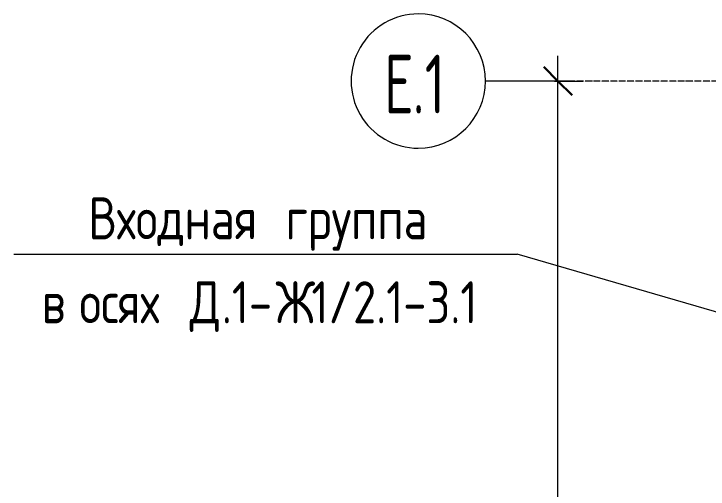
# Model space of a CAD drawing. Header units: millimetres. Extents: x 539 to 32806, y -1166 to 49726.
# Drawn here: x 539 to 2608, y 47180 to 48595 of the extents above; entities that cross this region are included whole.
import ezdxf

# ---------------------------------------------------------------- set-up
doc = ezdxf.new("R2010")
doc.units = ezdxf.units.MM
doc.linetypes.add('02 Штрихпунктирная _20 мм_', pattern=[25, 20, -2.5, 0, -2.5])
for name, color, linetype, lineweight in [('AA_Dim', 7, 'Continuous', 9), ('AA_Dim-50', 7, 'Continuous', 9), ('AA_Vinoska', 7, 'Continuous', 9), ('Оси', 7, 'Continuous', 9)]:
    doc.layers.add(name, color=color, linetype=linetype, lineweight=lineweight)
doc.styles.add('GOST Common', font='GOST Common.ttf', dxfattribs={"width": 0.85, "height": 125})
doc.styles.add('ISOCPEUR', font='isocpeur.ttf', dxfattribs={"width": 0.7, "height": 175})
doc.styles.add('ISOCPEUR_1', font='isocpeur.ttf', dxfattribs={"width": 0.9, "height": 125})
doc.dimstyles.new('00_Точн_3_знака__прозр__1', dxfattribs={"dimscale": 304.8, "dimtxt": 124.497647, "dimasz": 0.278871, "dimexe": 0.246063, "dimexo": 0.164042, "dimgap": 0.016404, "dimtad": 1, "dimdec": 3, "dimrnd": 0.001, "dimdsep": 46, "dimtxsty": 'ISOCPEUR_1', "dimblk1": 'OBLIQUE', "dimblk2": 'OBLIQUE', "dimsah": 1, "dimcen": 0.09, "dimdle": 0.246063, "dimazin": 0, "dimtfac": 1, "dimtdec": 4, "dimtix": 1, "dimtmove": 0, "dimatfit": 3, "dimfxl": 1, "dimtvp": 1, "dimtolj": 1, "dimtzin": 0, "dimlwd": 18, "dimlwe": 18, "dimarcsym": 2})

# ---------------------------------------------------------------- blocks, each defined once
blk = doc.blocks.new('Ось сетки - d_4мм-2765513-Схема расположения стоек и пластин металлического навеса в осях Г_1-Е_1_2_1-3_1')
at = {"layer": 'Оси'}
for start, end in [(360, 180), (360, 180), (180, 360), (180, 360)]:
    blk.add_arc((0, 0), 4, start, end, dxfattribs=at)
blk = doc.blocks.new('DIMBLOCK5-Схема расположения стоек и пластин металлического навеса в осях Г_1-Е_1_2_1-3_1')
at = {"layer": 'AA_Dim-50', "lineweight": 18}
for p, q in [((2160.1, 45395), (2160.1, 48470)), ((2150, 48395), (2235.1, 48395)), ((2160.1, 48395), (2150, 48395)), ((2150, 45395), (2235.1, 45395)), ((2160.1, 45395), (2150, 45395))]:
    blk.add_line(p, q, dxfattribs=at)
at = {"layer": 'AA_Dim-50', "lineweight": 30}
for p, q in [((2160.1, 48395), (2117.6, 48437.5)), ((2160.1, 48395), (2202.6, 48352.5)), ((2160.1, 45395), (2117.6, 45437.5)), ((2160.1, 45395), (2202.6, 45352.5))]:
    blk.add_line(p, q, dxfattribs=at)
at = {"layer": 'AA_Dim-50', "color": 0, "lineweight": 18, "insert": (1991.8, 46737), "char_height": 125, "width": 379.239, "attachment_point": 1, "rotation": 90, "line_spacing_factor": 1.149209, "style": 'ISOCPEUR_1'}
blk.add_mtext('3000', dxfattribs=at)
blk = doc.blocks.new('_Oblique')
at = {"color": 0, "linetype": 'ByBlock', "lineweight": -2}
blk.add_line((-0.5, -0.5), (0.5, 0.5), dxfattribs=at)
blk = doc.blocks.new('010_Текст с выноской - Текст 2 строки-3729170-Схема расположения стоек и пластин металлического навеса в осях Г_1-Е_1_2_1-3_1')
at = {"layer": 'AA_Vinoska'}
blk.add_line((-15, 0), (15, 0), dxfattribs=at)

msp = doc.modelspace()

# ---------------------------------------------------------------- linework, layer by layer
at = {"layer": 'AA_Vinoska'}
msp.add_line((3309.1479, 47509.4246), (2038.8914, 47879.4766), dxfattribs=at)
at = {"layer": 'Оси'}
msp.add_line((2193.8386, 48395), (1943.8386, 48395), dxfattribs=at)
at = {"layer": 'Оси', "linetype": '02 Штрихпунктирная _20 мм_'}
msp.add_line((6276.9872, 48395), (2193.8386, 48395), dxfattribs=at)

# ---------------------------------------------------------------- block references
at = {"layer": 'AA_Vinoska', "xscale": 50, "yscale": 50, "zscale": 50}
msp.add_blockref('010_Текст с выноской - Текст 2 строки-3729170-Схема расположения стоек и пластин металлического навеса в осях Г_1-Е_1_2_1-3_1', (1288.8914, 47879.4766), dxfattribs=at)
at = {"layer": 'Оси', "xscale": 49.99999999999998, "yscale": 49.99999999999998, "zscale": 49.99999999999998, "rotation": 89.99999999999979}
msp.add_blockref('Ось сетки - d_4мм-2765513-Схема расположения стоек и пластин металлического навеса в осях Г_1-Е_1_2_1-3_1', (1743.8386, 48395), dxfattribs=at)

# ---------------------------------------------------------------- texts
at = {"layer": 'AA_Vinoska', "char_height": 125, "attachment_point": 1, "style": 'GOST Common'}
for s, insert, width in [('Входная', (760.843, 48048.5918), 667.805687), ('\\fGOST Common|b0|i0|c204|p34|;\\W.85; ', (1311.8378, 48048.5918), 44.293234), ('группа', (1348.3834, 48048.5918), 562.183359), ('\\fGOST Common|b0|i0|c204|p34|;\\W.85; ', (697.5579, 47798.5918), 44.293234), ('\\fGOST Common|b0|i0|c204|p34|;\\W.85; ', (1026.468, 47798.5918), 44.293234), ('\\fGOST Common|b0|i0|c204|p34|;\\W.85;Д', (1063.0136, 47798.5918), 115.843844), ('.1-', (1158.5943, 47798.5918), 194.208797), ('\\fGOST Common|b0|i0|c204|p34|;\\W.85;Ж', (1318.8326, 47798.5918), 129.472531), ('1/2.1-3.1', (1425.6581, 47798.5918), 637.141141), ('\\fGOST Common|b0|i0|c204|p34|;\\W.85;в', (621.6555, 47798.5918), 91.993641), ('осях', (734.1034, 47798.5918), 354.345875)]:
    msp.add_mtext(s, dxfattribs=dict(at, insert=insert, width=width))
at = {"layer": 'Оси', "char_height": 175, "attachment_point": 1, "style": 'ISOCPEUR'}
for s, insert, width in [('\\fISOCPEUR|b0|i0|c204|p34|;\\W.7;Е', (1641.2251, 48473.519), 103.818531), ('.1', (1726.8839, 48473.519), 120.653969)]:
    msp.add_mtext(s, dxfattribs=dict(at, insert=insert, width=width))

# ---------------------------------------------------------------- dimensions: what is measured, and where the dimension line sits
at = {"layer": 'AA_Dim', "lineweight": 18}
dim = msp.add_linear_dim(base=(2160.1272, 48395), p1=(2100.0231, 45395), p2=(2100.0231, 48395), angle=90, dimstyle='00_Точн_3_знака__прозр__1', override={"dimpost": '<>', "dimfxl": 3000}, dxfattribs=at)
dim.commit()
dim.dimension.update_dxf_attribs({"geometry": 'DIMBLOCK5-Схема расположения стоек и пластин металлического навеса в осях Г_1-Е_1_2_1-3_1', "text_midpoint": (2092.6272, 46895)})

doc.saveas('drawing.dxf')
